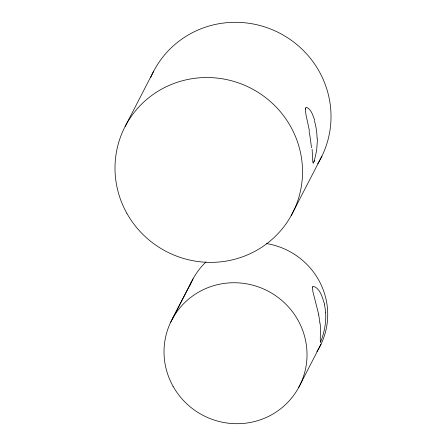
<?xml version="1.0" encoding="UTF-8"?>
<svg xmlns="http://www.w3.org/2000/svg" width="446" height="446" viewBox="0 0 446 446"><rect width="100%" height="100%" fill="white"/><g stroke="black" fill="none" stroke-linecap="round" stroke-linejoin="round"><path stroke-width="0.67" d="M317.474 138.896L316.649 150.542L314.118 161.642M305.365 108.835L305.9 114.366L309.401 130.678M312.44 287.358L312.897 291.595L318.818 314.904M320.964 341.028C324.565 331.896 326.249 321.956 325.641 312.144M125.209 126.357L153.719 71.126M172.357 318.946L193.062 278.828M170.718 322.151L191.423 282.034M291.132 215.725L321.923 156.117M298.686 387.502L321.025 344.178M320.401 342.127C319.899 336.658 321.12 329.137 320.005 323.071M313.276 163.269L312.791 161.993L312.111 149.293M314.77 120.281C312.863 115.748 311.341 108.908 306.207 107.202A27.011 4.661 66 0 0 305.493 109.08M324.454 303.977C322.497 297.727 320.156 287.91 313.008 286.265A26.013 4.884 59.3 0 0 312.367 287.241M266.557 243.583A71.867 70.111 27.3 0 1 316.877 351.632M189.845 285.596A71.867 70.111 27.3 0 1 206.052 261.902M324.337 304.077A26.364 12.377 87.3 0 1 325.508 312.161M320.858 341.43A26.013 1.148 -74 0 1 320.367 342.238M318.673 314.915A26.364 6.194 79.2 0 1 319.832 322.893M150.642 77.632A94.24 91.932 27.3 0 1 279.391 33.01A94.24 91.932 27.3 0 1 317.719 163.777M314.302 160.454A27.011 1.734 -79.3 0 1 313.343 162.896M309.089 131.224A27.295 3.518 80.8 0 1 311.436 147.749M314.452 120.877A27.295 10.158 85.5 0 1 317.095 138.767M173.042 386.253A71.867 70.111 27.3 0 0 296.874 390.629A71.867 70.111 27.3 0 0 236.642 282.786A71.867 70.111 27.3 0 0 173.042 386.253M126.837 213.266A94.24 91.932 27.3 0 0 289.214 219.008A94.24 91.932 27.3 0 0 210.228 77.587A94.24 91.932 27.3 0 0 126.837 213.266"/></g></svg>
